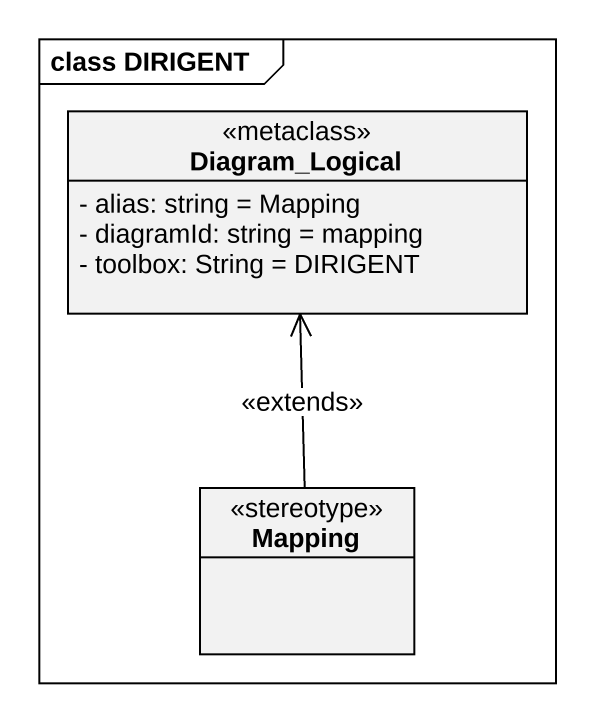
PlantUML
@startuml
mainframe class DIRIGENT
hide circle
hide empty members
skinparam classAttributeIconSize 0
class Diagram_Logical <<metaclass>> {
  - alias: string = Mapping
  - diagramId: string = mapping
  - toolbox: String = DIRIGENT
}
class Mapping <<stereotype>>
Mapping -up-> Diagram_Logical : <<extends>>
@enduml
